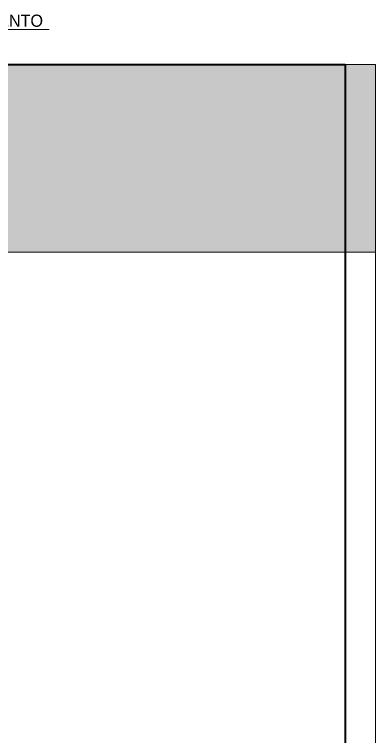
# Model space of a CAD drawing. Header units: millimetres. Extents: x 13204 to 24802, y 21209 to 40694.
# Drawn here: x 16713 to 17011, y 36859 to 37456 of the extents above; entities that cross this region are included whole.
import ezdxf

# ---------------------------------------------------------------- set-up
doc = ezdxf.new("R2010")
doc.units = ezdxf.units.MM
for name, color, linetype, lineweight in [('Louças', 150, 'Continuous', 15), ('Meia Parede', 11, 'Continuous', 40), ('PISO', 5, 'Continuous', 5), ('TEXTO', 4, 'Continuous', 5)]:
    doc.layers.add(name, color=color, linetype=linetype, lineweight=lineweight)
doc.styles.add('LANA', font='stylu.ttf')

msp = doc.modelspace()

# ---------------------------------------------------------------- hatches: boundary and pattern name
at = {"layer": 'PISO'}
h = msp.add_hatch(dxfattribs=at)
h.set_pattern_fill('AR-SAND', color=256, scale=0.25, style=0)
h.set_pattern_definition([(37.5, (15316.178, 37259.096), (-0.40001, 12.23533), [0, -9.652, 0, -10.795, 0, -10.31875]), (7.5, (15316.178, 37259.096), (11.23808, 17.92063), [0, -5.207, 0, -8.6995, 0, -3.33375]), (327.5, (15308.368, 37259.096), (19.77481, 0.03593), [0, -3.175, 0, -11.43, 0, -14.9225]), (317.5, (15308.368, 37259.096), (19.08891, 5.57323), [0, -1.5875, 0, -7.493, 0, -8.5725])])
h.paths.add_polyline_path([(15316.18, 37259.1), (15341.18, 37259.1), (15341.18, 37414.1), (15316.18, 37414.1)])
h.paths.add_polyline_path([(15341.18, 37259.1), (15676.18, 37259.1), (15676.18, 37414.1), (15341.18, 37414.1)])
h.paths.add_polyline_path([(16651.18, 37414.1), (16651.18, 37259.1), (16986.18, 37259.1), (16986.18, 37414.1)])
h.paths.add_polyline_path([(16986.18, 37259.1), (17011.18, 37259.1), (17011.18, 37414.1), (16986.18, 37414.1)])

# ---------------------------------------------------------------- linework, layer by layer
at = {"layer": 'Louças'}
for p in [(16986.18, 37414.1), (17011.18, 36079.1)]:
    msp.add_line(p, (17011.18, 37414.1), dxfattribs=at)
at = {"layer": 'Meia Parede'}
for p, q in [((16651.18, 37414.1), (16986.18, 37414.1)), ((16986.18, 37414.1), (16986.18, 36079.1))]:
    msp.add_line(p, q, dxfattribs=at)
at = {"layer": 'PISO'}
msp.add_line((16651.18, 37259.1), (17011.18, 37259.1), dxfattribs=at)
at = {"layer": 'TEXTO'}
msp.add_line((16546, 37443.08), (16741.46, 37443.08), dxfattribs=at)

# ---------------------------------------------------------------- texts
at = {"layer": 'TEXTO', "insert": (16641.28, 37440.59), "char_height": 10, "width": 217.6331, "attachment_point": 5, "style": 'LANA'}
msp.add_mtext('COBERTURA FIBROCIMENTO (i=10%)', dxfattribs=at)

doc.saveas('drawing.dxf')
